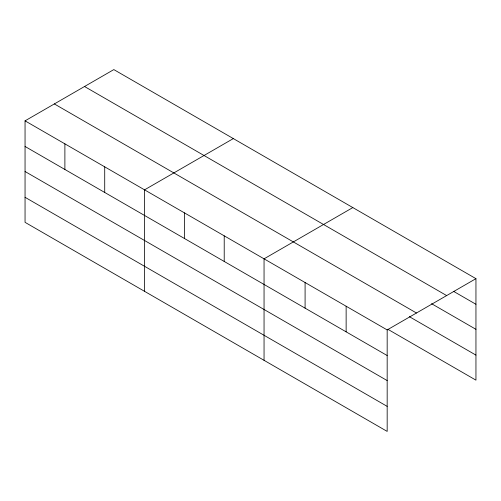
<?xml version="1.0" encoding="UTF-8"?>
<svg xmlns="http://www.w3.org/2000/svg" width="501" height="501" viewBox="0 0 501 501"><rect width="100%" height="100%" fill="white"/><g stroke="black" fill="none" stroke-linecap="round" stroke-linejoin="round"><path stroke-width="0.75" d="M25.05 120.847L387.173 329.921L387.173 431.405L25.05 222.338L25.05 120.847L113.827 69.595L475.95 278.662L475.95 380.153L387.812 329.27M233.328 138.589L144.551 189.841L144.551 291.332M352.829 207.583L264.052 258.835L264.052 360.319M387.173 329.921L475.95 278.662M453.749 291.463L475.95 304.282M84.531 86.51L446.654 295.577M431.543 303.681L475.95 329.32M54.346 103.932L416.469 313.006M409.342 316.657L475.95 355.115M25.05 146.467L387.173 355.535M25.05 171.505L387.173 380.572M25.05 197.3L387.173 406.367M346.135 306.224L346.135 331.844M305.09 282.526L305.09 308.146M224.216 235.839L224.216 261.453M184.387 212.837L184.387 238.457M104.715 166.846L104.715 192.459M64.886 143.843L64.886 169.463"/></g></svg>
